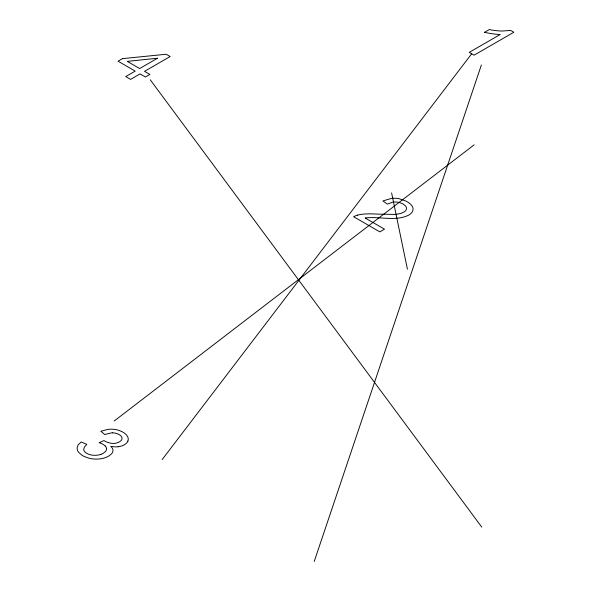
<?xml version="1.0" encoding="UTF-8"?>
<svg xmlns="http://www.w3.org/2000/svg" width="591" height="591" viewBox="0 0 591 591"><rect width="100%" height="100%" fill="white"/><g stroke="black" fill="none" stroke-linecap="round" stroke-linejoin="round"><path stroke-width="0.89" d="M314.227 561.45L481.384 64.958M127.944 441.041C129.488 437.303 126.016 433.831 122.987 432.191A21.985 12.692 0 0 0 121.798 431.556L118.658 430.285A15.469 8.931 0 0 0 108.064 429.362L100.825 431.238L104.814 434.548L111.204 432.9A8.909 5.142 0 0 1 112.593 432.863M162.119 459.621L471.67 53.774M114.181 421.021L474.137 144.839M484.627 32.261L489.326 29.55A41.791 24.128 0 0 0 500.37 30.976A40.72 23.507 0 0 0 502.513 31.013L510.705 30.422L513.838 32.232L474.1 55.177L469.239 52.37L500.208 34.492A36.576 21.113 0 0 1 492.828 33.82A48.381 27.932 0 0 1 484.605 32.291M100.884 454.353L102.302 453.755A14.125 8.156 0 0 0 103.602 453.038L105.235 451.753A10.143 5.851 0 0 0 106.483 449.455A10.97 6.331 0 0 0 106.513 448.517M105.198 445.91L103.144 444.366A20.833 12.027 0 0 0 99.148 442.725L103.979 440.546L104.422 440.856A6.915 3.997 0 0 0 104.71 441.034A14.406 8.318 0 0 0 111.906 443.346L113.435 443.42A7.144 4.122 0 0 0 115.843 443.213L118.54 442.319A11.79 6.804 0 0 0 119.722 441.676L120.564 441.071A8.208 4.735 0 0 0 121.997 438.781A9.005 5.201 0 0 0 122.019 438.271A8.569 4.942 0 0 0 120.852 435.855L119.774 434.983A12.522 7.232 0 0 0 118.739 434.363L117.247 433.691A9.079 5.245 0 0 0 112.593 432.856M150.269 79.815L481.761 527.106M391.611 192.925L407.435 269.245M357.621 215.131A12.256 7.077 0 0 0 353.677 216.757L379.843 231.864L384.512 229.168L365.098 217.961A22.798 13.157 0 0 1 369.789 217.636A20.567 11.872 0 0 1 370.505 217.621C383.079 217.266 396.716 220.908 408.544 215.227A17.545 10.128 0 0 0 409.637 214.54L410.989 213.44A14.199 8.193 0 0 0 412.836 210.595L413.05 208.793A14.938 8.621 0 0 0 412.407 206.495L410.686 204.294L407.886 202.174A28.811 16.637 0 0 0 405.773 200.992L399.132 198.709A15.115 8.725 0 0 0 394.493 198.244A14.383 8.304 0 0 0 391.368 198.421L382.894 200.947L387.378 204.131L392.247 202.292A9.493 5.482 0 0 1 395.342 201.996A9.715 5.607 0 0 1 399.376 202.499L402.175 203.548A15.558 8.983 0 0 1 403.468 204.264L405.345 205.779A9.715 5.607 0 0 1 406.468 208.276A10.498 6.065 0 0 1 406.438 208.852L406.394 209.133A9.042 5.223 0 0 1 404.636 211.637L401.223 213.321L396.842 214.215A23.3 13.453 0 0 1 394.847 214.407L378.439 214.156A93.001 53.692 0 0 0 370.069 213.853L366.693 213.92A26.152 15.1 0 0 0 357.592 215.094M118.244 446.752A13.061 7.543 0 0 1 111.802 446.464L110.812 446.301L112.371 448.185A12.537 7.24 0 0 1 111.485 453.888L109.372 455.639A20.168 11.643 0 0 1 107.806 456.562L105.006 457.766A15.942 9.205 0 0 1 100.293 458.852L97.707 459.067A19.54 11.281 0 0 1 94.974 459.067L94.072 459.015A17.745 10.246 0 0 1 88.096 457.951L84.203 456.437A24.778 14.302 0 0 1 82.097 455.277L78.736 452.447A16.489 9.522 0 0 1 77.244 449.33A17.567 10.143 0 0 1 77.17 447.926A16.363 9.449 0 0 1 78.633 444.388L81.299 441.95L86.811 444.38L84.387 447.084L83.7 449.463A9.818 5.666 0 0 0 85.496 452.484L86.434 453.134A13.246 7.646 0 0 0 87.66 453.807L88.576 454.213A10.867 6.272 0 0 0 93.215 455.255L93.784 455.292A12.588 7.269 0 0 0 95.535 455.306L96.111 455.284A11.044 6.375 0 0 0 100.884 454.353M118.244 446.73A12.012 6.937 0 0 0 124.287 444.824A13.977 8.067 0 0 0 127.937 441.041M105.213 446.013A10.143 5.851 0 0 1 106.52 448.599M122.485 58.627L118.03 61.198L135.206 71.112L125.728 76.586L130.589 79.393L140.06 73.919L145.408 77.007L149.863 74.436L144.514 71.348L170.171 56.537L166.197 54.246L122.485 58.627M157.501 58.236L139.661 68.541L127.264 61.383L157.501 58.236"/></g></svg>
